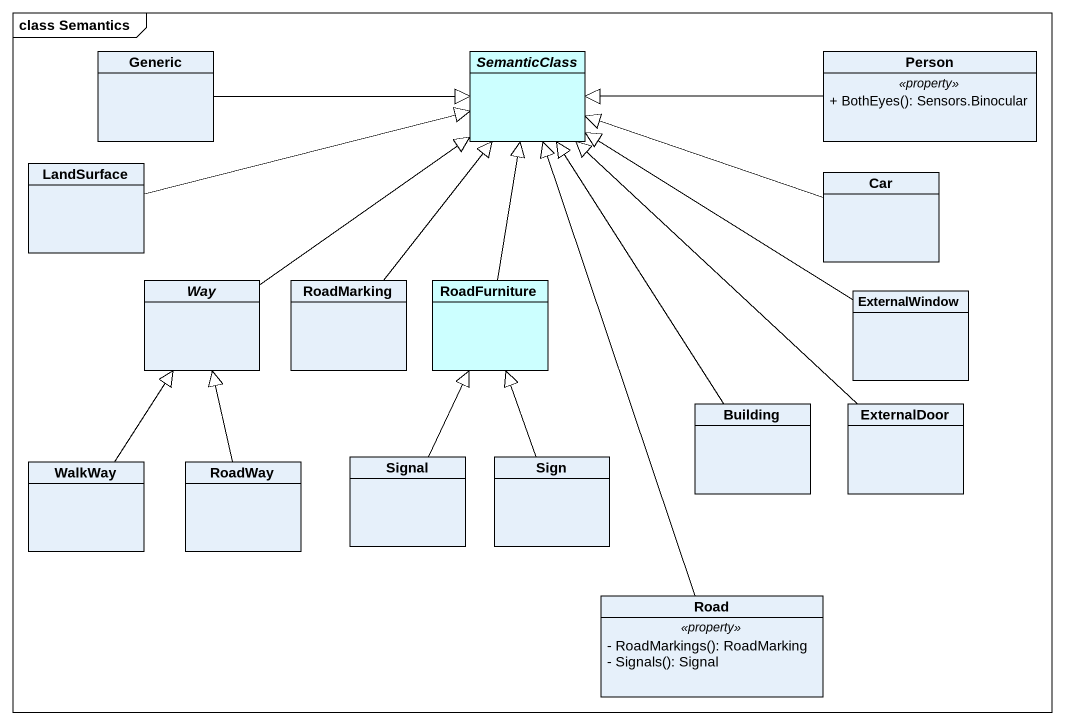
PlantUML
@startuml
mainframe class Semantics
hide circle
hide empty members
skinparam classAttributeIconSize 0
class Generic
abstract class SemanticClass #CCFFFF
class "Person" as Person_ {
  .. <<property>> ..
  + BothEyes(): Sensors.Binocular
}
class LandSurface
class Car
abstract class Way
class RoadMarking
class RoadFurniture #CCFFFF
class ExternalWindow
class Building
class ExternalDoor
class WalkWay
class RoadWay
class Signal
class Sign
class Road {
  .. <<property>> ..
  - RoadMarkings(): RoadMarking
  - Signals(): Signal
}
Generic -right-|> SemanticClass
Person_ -left-|> SemanticClass
LandSurface -right-|> SemanticClass
Car -left-|> SemanticClass
Way -up-|> SemanticClass
RoadMarking -up-|> SemanticClass
RoadFurniture -up-|> SemanticClass
ExternalWindow -up-|> SemanticClass
Building -up-|> SemanticClass
ExternalDoor -up-|> SemanticClass
WalkWay -up-|> Way
RoadWay -up-|> Way
Signal -up-|> RoadFurniture
Sign -up-|> RoadFurniture
Road -up-|> SemanticClass
@enduml
